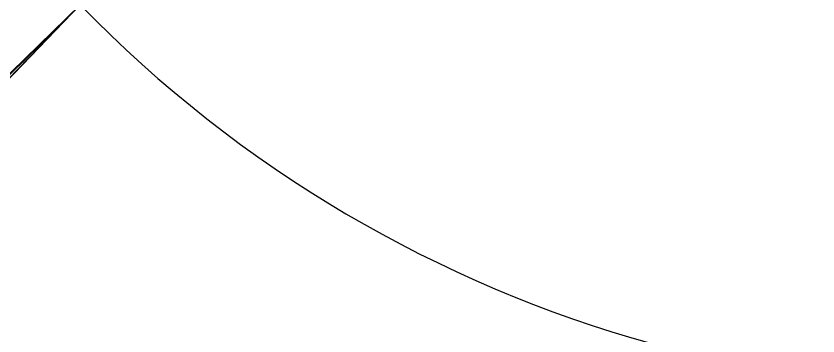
# Model space of a CAD drawing. Header units: metres. Extents: x -97627 to 118814, y -85936 to 96701.
# Drawn here: x -2196 to 25236, y -11337 to -381 of the extents above; entities that cross this region are included whole.
import ezdxf

# ---------------------------------------------------------------- set-up
doc = ezdxf.new("R2010")
doc.units = ezdxf.units.M

msp = doc.modelspace()

# ---------------------------------------------------------------- linework, layer by layer
at = {"layer": 'MCD_Layer_0'}
for centre, radius, start, end in [((31177.558658, 30287.853589), 43467.162766, 224.170708, 46.082267), ((51925.510016, 26950.633443), 29417.851189, 132.231537, 76.832773), ((49950.630808, 25297.351416), 29419.365476, 89.082553, 60.758481)]:
    msp.add_arc(centre, radius, start, end, dxfattribs=at)
at = {"layer": 'MCD_Layer_1'}
msp.add_arc((40827.381304, 29270.97936), 30201.522336, 56.299137, 39.771009, dxfattribs=at)
at = {"layer": 'MCD_Layer_2147680256'}
for p in [(-64187.71875, -66029.140831), (-63026.71875, -61336.601713), (-58898.46875, -60583.664191), (-39271.25, -38820.289211), (-34977.75, -36351.195464), (-11138.96875, -10888.478555), (-10417, -10247.43949)]:
    msp.add_line(p, (0, 0), dxfattribs=at)

doc.saveas('drawing.dxf')
